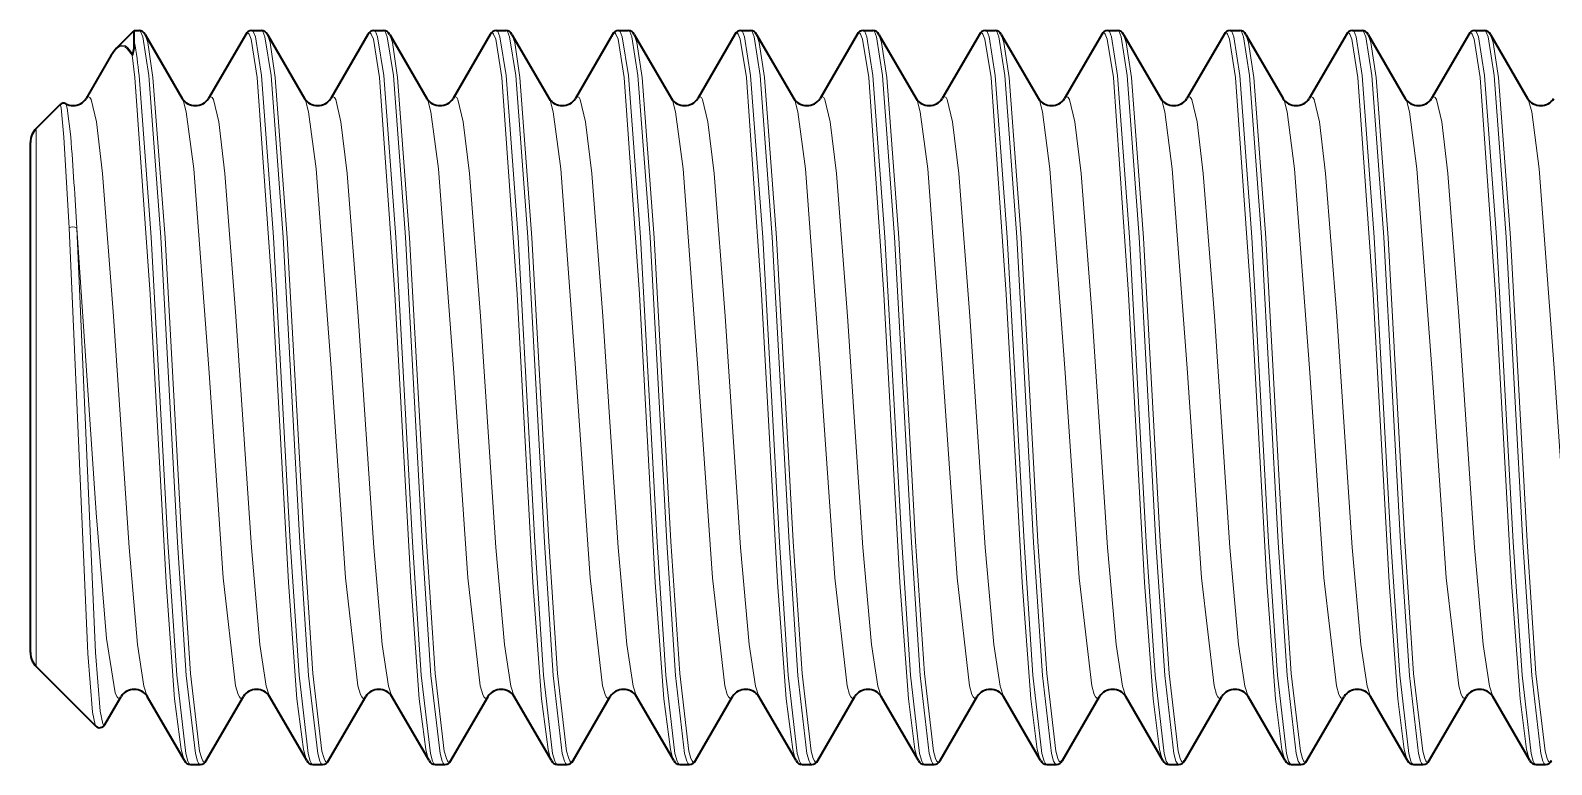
# Model space of a CAD drawing. Extents: x 155 to 1176, y 87 to 946.
# Drawn here: x 567.63 to 573.85, y 372.2 to 375.2 of the extents above; entities that cross this region are included whole.
import ezdxf

# ---------------------------------------------------------------- set-up
doc = ezdxf.new("R2010")
doc.units = 0

msp = doc.modelspace()

# ---------------------------------------------------------------- linework, layer by layer
at = {"color": 7, "lineweight": 35, "ltscale": 0.002551}
msp.add_line((567.9845, 375.1317), (568.0566, 375.2038), dxfattribs=at)
at = {"color": 7, "lineweight": 35, "ltscale": 0.001141}
msp.add_line((568.0566, 375.1582), (568.0566, 375.2038), dxfattribs=at)
at = {"color": 7, "lineweight": 35, "ltscale": 0.000491333}
msp.add_line((568.0566, 375.2038), (568.0763, 375.2038), dxfattribs=at)
at = {"color": 7, "lineweight": 35, "ltscale": 0.007571}
for p, q in [((568.101, 375.1874), (568.253, 374.9255)), ((568.601, 375.1874), (568.753, 374.9255)), ((569.101, 375.1874), (569.253, 374.9255)), ((569.601, 375.1874), (569.753, 374.9255)), ((570.101, 375.1874), (570.253, 374.9255)), ((570.601, 375.1874), (570.753, 374.9255)), ((571.101, 375.1874), (571.253, 374.9255)), ((571.601, 375.1874), (571.753, 374.9255)), ((572.101, 375.1874), (572.253, 374.9255)), ((572.601, 375.1874), (572.753, 374.9255)), ((573.101, 375.1874), (573.253, 374.9255)), ((573.601, 375.1874), (573.753, 374.9255))]:
    msp.add_line(p, q, dxfattribs=at)
at = {"color": 7, "lineweight": 35, "ltscale": 0.007572}
for p, q in [((568.5123, 375.1874), (568.3602, 374.9255)), ((569.0123, 375.1874), (568.8602, 374.9255)), ((569.5123, 375.1874), (569.3602, 374.9255)), ((570.0123, 375.1874), (569.8602, 374.9255)), ((570.5123, 375.1874), (570.3602, 374.9255)), ((571.0123, 375.1874), (570.8602, 374.9255)), ((571.5123, 375.1874), (571.3602, 374.9255)), ((572.0123, 375.1874), (571.8602, 374.9255)), ((572.5123, 375.1874), (572.3602, 374.9255)), ((573.0123, 375.1874), (572.8602, 374.9255)), ((573.5123, 375.1874), (573.3602, 374.9255)), ((568.2623, 372.2202), (568.1102, 372.4821)), ((568.7623, 372.2202), (568.6102, 372.4821)), ((569.2623, 372.2202), (569.1102, 372.4821)), ((569.7623, 372.2202), (569.6102, 372.4821)), ((570.2623, 372.2202), (570.1102, 372.4821)), ((570.7623, 372.2202), (570.6102, 372.4821)), ((571.2623, 372.2202), (571.1102, 372.4821)), ((571.7623, 372.2202), (571.6102, 372.4821)), ((572.2623, 372.2202), (572.1102, 372.4821)), ((572.7623, 372.2202), (572.6102, 372.4821)), ((573.2623, 372.2202), (573.1102, 372.4821)), ((573.7623, 372.2202), (573.6102, 372.4821))]:
    msp.add_line(p, q, dxfattribs=at)
at = {"color": 7, "lineweight": 35, "ltscale": 0.000987244}
for p, q in [((568.5369, 375.2038), (568.5764, 375.2038)), ((569.0369, 375.2038), (569.0764, 375.2038)), ((569.5369, 375.2038), (569.5764, 375.2038)), ((570.0369, 375.2038), (570.0764, 375.2038)), ((570.5369, 375.2038), (570.5764, 375.2038)), ((571.0369, 375.2038), (571.0764, 375.2038)), ((571.5369, 375.2038), (571.5764, 375.2038)), ((572.0369, 375.2038), (572.0764, 375.2038)), ((572.5369, 375.2038), (572.5764, 375.2038)), ((573.0369, 375.2038), (573.0764, 375.2038)), ((573.5369, 375.2038), (573.5764, 375.2038)), ((568.2869, 372.2038), (568.3264, 372.2038)), ((568.7869, 372.2038), (568.8264, 372.2038)), ((569.2869, 372.2038), (569.3264, 372.2038)), ((569.7869, 372.2038), (569.8264, 372.2038)), ((570.2869, 372.2038), (570.3264, 372.2038)), ((570.7869, 372.2038), (570.8264, 372.2038)), ((571.2869, 372.2038), (571.3264, 372.2038)), ((571.7869, 372.2038), (571.8264, 372.2038)), ((572.2869, 372.2038), (572.3264, 372.2038)), ((572.7869, 372.2038), (572.8264, 372.2038)), ((573.2869, 372.2038), (573.3264, 372.2038)), ((573.7869, 372.2038), (573.8264, 372.2038))]:
    msp.add_line(p, q, dxfattribs=at)
at = {"color": 7, "lineweight": 13, "ltscale": 0.000780081}
msp.add_line((567.9629, 375.1023), (567.9813, 375.1275), dxfattribs=at)
at = {"color": 7, "lineweight": 35, "ltscale": 0.005112}
msp.add_line((567.9629, 375.1023), (567.8602, 374.9255), dxfattribs=at)
at = {"color": 7, "lineweight": 35, "ltscale": 0.000130621}
msp.add_line((568.0476, 375.1024), (568.0508, 375.1066), dxfattribs=at)
at = {"color": 7, "lineweight": 13, "ltscale": 0.002306}
msp.add_line((568.0594, 375.011), (568.0476, 375.1024), dxfattribs=at)
at = {"color": 7, "lineweight": 35, "ltscale": 0.003435}
msp.add_line((567.6558, 374.803), (567.7529, 374.9001), dxfattribs=at)
at = {"color": 7, "lineweight": 13, "ltscale": 0.003365}
msp.add_line((567.6558, 374.6684), (567.6558, 374.803), dxfattribs=at)
at = {"color": 7, "lineweight": 35, "ltscale": 0.003191}
msp.add_line((567.6323, 374.6188), (567.6323, 374.7464), dxfattribs=at)
at = {"color": 7, "lineweight": 13, "ltscale": 0.009292}
msp.add_line((567.7902, 374.3968), (567.7691, 374.7678), dxfattribs=at)
at = {"color": 7, "lineweight": 35, "ltscale": 0.04894}
msp.add_line((567.6323, 372.6612), (567.6323, 374.6188), dxfattribs=at)
at = {"color": 7, "lineweight": 13, "ltscale": 0.051594}
msp.add_line((567.6558, 372.6046), (567.6558, 374.6684), dxfattribs=at)
at = {"color": 7, "lineweight": 35, "ltscale": 0.008617}
msp.add_line((567.6558, 372.6046), (567.8995, 372.3609), dxfattribs=at)
at = {"color": 7, "lineweight": 35, "ltscale": 0.003329}
msp.add_line((567.9362, 372.3669), (568.003, 372.4821), dxfattribs=at)
at = {"color": 7, "lineweight": 35, "ltscale": 0.00757}
for p, q in [((568.351, 372.2202), (568.503, 372.4821)), ((568.851, 372.2202), (569.003, 372.4821)), ((569.351, 372.2202), (569.503, 372.4821)), ((569.851, 372.2202), (570.003, 372.4821)), ((570.351, 372.2202), (570.503, 372.4821)), ((570.851, 372.2202), (571.003, 372.4821)), ((571.351, 372.2202), (571.503, 372.4821)), ((571.851, 372.2202), (572.003, 372.4821)), ((572.351, 372.2202), (572.503, 372.4821)), ((572.851, 372.2202), (573.003, 372.4821)), ((573.351, 372.2202), (573.503, 372.4821))]:
    msp.add_line(p, q, dxfattribs=at)
at = {"color": 7, "lineweight": 13}
for points in [[(568.1161, 375.0202), (568.0912, 375.1775), (568.0827, 375.1989), (568.0798, 375.2023), (568.0784, 375.2033), (568.0764, 375.2038)], [(568.1334, 375.0118), (568.112, 375.1544), (568.101, 375.1874)], [(568.5594, 375.011), (568.5345, 375.1677), (568.5259, 375.189), (568.5231, 375.1924), (568.5217, 375.1933), (568.5196, 375.1938)], [(568.5767, 375.0202), (568.5518, 375.1777), (568.5433, 375.1991), (568.5404, 375.2024), (568.5389, 375.2033), (568.5369, 375.2038)], [(568.6161, 375.0202), (568.5912, 375.1775), (568.5827, 375.1989), (568.5798, 375.2023), (568.5784, 375.2033), (568.5764, 375.2038)], [(568.6334, 375.0118), (568.612, 375.1544), (568.601, 375.1874)], [(569.0594, 375.011), (569.0345, 375.1677), (569.0259, 375.189), (569.0231, 375.1924), (569.0217, 375.1933), (569.0196, 375.1938)], [(569.0767, 375.0202), (569.0518, 375.1777), (569.0433, 375.1991), (569.0404, 375.2024), (569.0389, 375.2033), (569.0369, 375.2038)], [(569.1161, 375.0202), (569.0912, 375.1775), (569.0827, 375.1989), (569.0798, 375.2023), (569.0784, 375.2033), (569.0764, 375.2038)], [(569.1334, 375.0118), (569.112, 375.1544), (569.101, 375.1874)], [(569.5594, 375.011), (569.5345, 375.1677), (569.5259, 375.189), (569.5231, 375.1924), (569.5217, 375.1933), (569.5196, 375.1938)], [(569.5767, 375.0202), (569.5518, 375.1777), (569.5433, 375.1991), (569.5404, 375.2024), (569.5389, 375.2033), (569.5369, 375.2038)], [(569.6161, 375.0202), (569.5912, 375.1775), (569.5827, 375.1989), (569.5798, 375.2023), (569.5784, 375.2033), (569.5764, 375.2038)], [(569.6334, 375.0118), (569.612, 375.1544), (569.601, 375.1874)], [(570.0594, 375.011), (570.0345, 375.1677), (570.0259, 375.189), (570.0231, 375.1924), (570.0217, 375.1933), (570.0196, 375.1938)], [(570.0767, 375.0202), (570.0518, 375.1777), (570.0433, 375.1991), (570.0404, 375.2024), (570.0389, 375.2033), (570.0369, 375.2038)], [(570.1161, 375.0202), (570.0912, 375.1775), (570.0827, 375.1989), (570.0798, 375.2023), (570.0784, 375.2033), (570.0764, 375.2038)], [(570.1334, 375.0118), (570.112, 375.1544), (570.101, 375.1874)], [(570.5594, 375.011), (570.5345, 375.1677), (570.5259, 375.189), (570.5231, 375.1924), (570.5217, 375.1933), (570.5196, 375.1938)], [(570.5767, 375.0202), (570.5518, 375.1777), (570.5433, 375.1991), (570.5404, 375.2024), (570.5389, 375.2033), (570.5369, 375.2038)], [(570.6161, 375.0202), (570.5912, 375.1775), (570.5827, 375.1989), (570.5798, 375.2023), (570.5784, 375.2033), (570.5764, 375.2038)], [(570.6334, 375.0118), (570.612, 375.1544), (570.601, 375.1874)], [(571.0594, 375.011), (571.0345, 375.1677), (571.0259, 375.189), (571.0231, 375.1924), (571.0217, 375.1933), (571.0196, 375.1938)], [(571.0767, 375.0202), (571.0518, 375.1777), (571.0433, 375.1991), (571.0404, 375.2024), (571.0389, 375.2033), (571.0369, 375.2038)], [(571.1161, 375.0202), (571.0912, 375.1775), (571.0827, 375.1989), (571.0798, 375.2023), (571.0784, 375.2033), (571.0764, 375.2038)], [(571.1334, 375.0118), (571.112, 375.1544), (571.101, 375.1874)], [(571.5594, 375.011), (571.5345, 375.1677), (571.5259, 375.189), (571.5231, 375.1924), (571.5217, 375.1933), (571.5196, 375.1938)], [(571.5767, 375.0202), (571.5518, 375.1777), (571.5433, 375.1991), (571.5404, 375.2024), (571.5389, 375.2033), (571.5369, 375.2038)], [(571.6161, 375.0202), (571.5912, 375.1775), (571.5827, 375.1989), (571.5798, 375.2023), (571.5784, 375.2033), (571.5764, 375.2038)], [(571.6334, 375.0118), (571.612, 375.1544), (571.601, 375.1874)], [(572.0594, 375.011), (572.0345, 375.1677), (572.0259, 375.189), (572.0231, 375.1924), (572.0217, 375.1933), (572.0196, 375.1938)], [(572.0767, 375.0202), (572.0518, 375.1777), (572.0433, 375.1991), (572.0404, 375.2024), (572.0389, 375.2033), (572.0369, 375.2038)], [(572.1161, 375.0202), (572.0912, 375.1775), (572.0827, 375.1989), (572.0798, 375.2023), (572.0784, 375.2033), (572.0764, 375.2038)], [(572.1334, 375.0118), (572.112, 375.1544), (572.101, 375.1874)], [(572.5594, 375.011), (572.5345, 375.1677), (572.5259, 375.189), (572.5231, 375.1924), (572.5217, 375.1933), (572.5196, 375.1938)], [(572.5767, 375.0202), (572.5518, 375.1777), (572.5433, 375.1991), (572.5404, 375.2024), (572.5389, 375.2033), (572.5369, 375.2038)], [(572.6161, 375.0202), (572.5912, 375.1775), (572.5827, 375.1989), (572.5798, 375.2023), (572.5784, 375.2033), (572.5764, 375.2038)], [(572.6334, 375.0118), (572.612, 375.1544), (572.601, 375.1874)], [(573.0594, 375.011), (573.0345, 375.1677), (573.0259, 375.189), (573.0231, 375.1924), (573.0217, 375.1933), (573.0196, 375.1938)], [(573.0767, 375.0202), (573.0518, 375.1777), (573.0433, 375.1991), (573.0404, 375.2024), (573.0389, 375.2033), (573.0369, 375.2038)], [(573.1161, 375.0202), (573.0912, 375.1775), (573.0827, 375.1989), (573.0798, 375.2023), (573.0784, 375.2033), (573.0764, 375.2038)], [(573.1334, 375.0118), (573.112, 375.1544), (573.101, 375.1874)], [(573.5594, 375.011), (573.5345, 375.1677), (573.5259, 375.189), (573.5231, 375.1924), (573.5217, 375.1933), (573.5196, 375.1938)], [(573.5767, 375.0202), (573.5518, 375.1777), (573.5433, 375.1991), (573.5404, 375.2024), (573.5389, 375.2033), (573.5369, 375.2038)], [(573.6161, 375.0202), (573.5912, 375.1775), (573.5827, 375.1989), (573.5798, 375.2023), (573.5784, 375.2033), (573.5764, 375.2038)], [(573.6334, 375.0118), (573.612, 375.1544), (573.601, 375.1874)], [(567.9813, 375.1275), (567.9961, 375.1378), (568.0035, 375.1397), (568.0182, 375.1364), (568.0281, 375.1292), (568.0476, 375.1024)], [(567.9845, 375.1317), (567.9993, 375.1421), (568.0067, 375.1439), (568.0214, 375.1407), (568.0312, 375.1334), (568.0508, 375.1066)], [(568.2623, 372.2202), (568.2576, 372.2306), (568.2485, 372.2658), (568.222, 372.4719), (568.1869, 372.9481), (568.1217, 374.1261), (568.0594, 375.011)], [(568.2869, 372.2038), (568.2847, 372.2044), (568.2833, 372.2054), (568.2803, 372.209), (568.276, 372.218), (568.2673, 372.249), (568.2303, 372.5684), (568.1942, 373.1119), (568.1259, 374.3596), (568.0767, 375.0202)], [(568.3264, 372.2038), (568.3242, 372.2043), (568.3227, 372.2053), (568.3198, 372.2088), (568.3154, 372.2177), (568.3068, 372.2486), (568.2697, 372.5675), (568.2336, 373.111), (568.1653, 374.3592), (568.1161, 375.0202)], [(568.3436, 372.2138), (568.3414, 372.2144), (568.34, 372.2154), (568.3371, 372.2188), (568.3328, 372.2278), (568.3241, 372.2585), (568.287, 372.5758), (568.251, 373.1157), (568.1826, 374.3559), (568.1334, 375.0118)], [(568.7623, 372.2202), (568.7576, 372.2306), (568.7485, 372.2658), (568.722, 372.4719), (568.6869, 372.9481), (568.6217, 374.1261), (568.5594, 375.011)], [(568.7869, 372.2038), (568.7847, 372.2044), (568.7833, 372.2054), (568.7803, 372.209), (568.776, 372.218), (568.7673, 372.249), (568.7303, 372.5684), (568.6942, 373.1119), (568.6259, 374.3596), (568.5767, 375.0202)], [(568.8264, 372.2038), (568.8242, 372.2043), (568.8227, 372.2053), (568.8198, 372.2088), (568.8154, 372.2177), (568.8068, 372.2486), (568.7697, 372.5675), (568.7336, 373.111), (568.6653, 374.3592), (568.6161, 375.0202)], [(568.8436, 372.2138), (568.8414, 372.2144), (568.84, 372.2154), (568.8371, 372.2188), (568.8328, 372.2278), (568.8241, 372.2585), (568.787, 372.5758), (568.751, 373.1157), (568.6826, 374.3559), (568.6334, 375.0118)], [(569.2623, 372.2202), (569.2576, 372.2306), (569.2485, 372.2658), (569.222, 372.4719), (569.1869, 372.9481), (569.1217, 374.1261), (569.0594, 375.011)], [(569.2869, 372.2038), (569.2847, 372.2044), (569.2833, 372.2054), (569.2803, 372.209), (569.276, 372.218), (569.2673, 372.249), (569.2303, 372.5684), (569.1942, 373.1119), (569.1259, 374.3596), (569.0767, 375.0202)], [(569.3264, 372.2038), (569.3242, 372.2043), (569.3227, 372.2053), (569.3198, 372.2088), (569.3154, 372.2177), (569.3068, 372.2486), (569.2697, 372.5675), (569.2336, 373.111), (569.1653, 374.3592), (569.1161, 375.0202)], [(569.3436, 372.2138), (569.3414, 372.2144), (569.34, 372.2154), (569.3371, 372.2188), (569.3328, 372.2278), (569.3241, 372.2585), (569.287, 372.5758), (569.251, 373.1157), (569.1826, 374.3559), (569.1334, 375.0118)], [(569.7623, 372.2202), (569.7576, 372.2306), (569.7485, 372.2658), (569.722, 372.4719), (569.6869, 372.9481), (569.6217, 374.1261), (569.5594, 375.011)], [(569.7869, 372.2038), (569.7847, 372.2044), (569.7833, 372.2054), (569.7803, 372.209), (569.776, 372.218), (569.7673, 372.249), (569.7303, 372.5684), (569.6942, 373.1119), (569.6259, 374.3596), (569.5767, 375.0202)], [(569.8264, 372.2038), (569.8242, 372.2043), (569.8227, 372.2053), (569.8198, 372.2088), (569.8154, 372.2177), (569.8068, 372.2486), (569.7697, 372.5675), (569.7336, 373.111), (569.6653, 374.3592), (569.6161, 375.0202)], [(569.8436, 372.2138), (569.8414, 372.2144), (569.84, 372.2154), (569.8371, 372.2188), (569.8328, 372.2278), (569.8241, 372.2585), (569.787, 372.5758), (569.751, 373.1157), (569.6826, 374.3559), (569.6334, 375.0118)], [(570.2623, 372.2202), (570.2576, 372.2306), (570.2485, 372.2658), (570.222, 372.4719), (570.1869, 372.9481), (570.1217, 374.1261), (570.0594, 375.011)], [(570.2869, 372.2038), (570.2847, 372.2044), (570.2833, 372.2054), (570.2803, 372.209), (570.276, 372.218), (570.2673, 372.249), (570.2303, 372.5684), (570.1942, 373.1119), (570.1259, 374.3596), (570.0767, 375.0202)], [(570.3264, 372.2038), (570.3242, 372.2043), (570.3227, 372.2053), (570.3198, 372.2088), (570.3154, 372.2177), (570.3068, 372.2486), (570.2697, 372.5675), (570.2336, 373.111), (570.1653, 374.3592), (570.1161, 375.0202)], [(570.3436, 372.2138), (570.3414, 372.2144), (570.34, 372.2154), (570.3371, 372.2188), (570.3328, 372.2278), (570.3241, 372.2585), (570.287, 372.5758), (570.251, 373.1157), (570.1826, 374.3559), (570.1334, 375.0118)], [(570.7623, 372.2202), (570.7576, 372.2306), (570.7485, 372.2658), (570.722, 372.4719), (570.6869, 372.9481), (570.6217, 374.1261), (570.5594, 375.011)], [(570.7869, 372.2038), (570.7847, 372.2044), (570.7833, 372.2054), (570.7803, 372.209), (570.776, 372.218), (570.7673, 372.249), (570.7303, 372.5684), (570.6942, 373.1119), (570.6259, 374.3596), (570.5767, 375.0202)], [(570.8264, 372.2038), (570.8242, 372.2043), (570.8227, 372.2053), (570.8198, 372.2088), (570.8154, 372.2177), (570.8068, 372.2486), (570.7697, 372.5675), (570.7336, 373.111), (570.6653, 374.3592), (570.6161, 375.0202)], [(570.8436, 372.2138), (570.8414, 372.2144), (570.84, 372.2154), (570.8371, 372.2188), (570.8328, 372.2278), (570.8241, 372.2585), (570.787, 372.5758), (570.751, 373.1157), (570.6826, 374.3559), (570.6334, 375.0118)], [(571.2623, 372.2202), (571.2576, 372.2306), (571.2485, 372.2658), (571.222, 372.4719), (571.1869, 372.9481), (571.1217, 374.1261), (571.0594, 375.011)], [(571.2869, 372.2038), (571.2847, 372.2044), (571.2833, 372.2054), (571.2803, 372.209), (571.276, 372.218), (571.2673, 372.249), (571.2303, 372.5684), (571.1942, 373.1119), (571.1259, 374.3596), (571.0767, 375.0202)], [(571.3264, 372.2038), (571.3242, 372.2043), (571.3227, 372.2053), (571.3198, 372.2088), (571.3154, 372.2177), (571.3068, 372.2486), (571.2697, 372.5675), (571.2336, 373.111), (571.1653, 374.3592), (571.1161, 375.0202)], [(571.3436, 372.2138), (571.3414, 372.2144), (571.34, 372.2154), (571.3371, 372.2188), (571.3328, 372.2278), (571.3241, 372.2585), (571.287, 372.5758), (571.251, 373.1157), (571.1826, 374.3559), (571.1334, 375.0118)], [(571.7623, 372.2202), (571.7576, 372.2306), (571.7485, 372.2658), (571.722, 372.4719), (571.6869, 372.9481), (571.6217, 374.1261), (571.5594, 375.011)], [(571.7869, 372.2038), (571.7847, 372.2044), (571.7833, 372.2054), (571.7803, 372.209), (571.776, 372.218), (571.7673, 372.249), (571.7303, 372.5684), (571.6942, 373.1119), (571.6259, 374.3596), (571.5767, 375.0202)], [(571.8264, 372.2038), (571.8242, 372.2043), (571.8227, 372.2053), (571.8198, 372.2088), (571.8154, 372.2177), (571.8068, 372.2486), (571.7697, 372.5675), (571.7336, 373.111), (571.6653, 374.3592), (571.6161, 375.0202)], [(571.8436, 372.2138), (571.8414, 372.2144), (571.84, 372.2154), (571.8371, 372.2188), (571.8328, 372.2278), (571.8241, 372.2585), (571.787, 372.5758), (571.751, 373.1157), (571.6826, 374.3559), (571.6334, 375.0118)], [(572.2623, 372.2202), (572.2576, 372.2306), (572.2485, 372.2658), (572.222, 372.4719), (572.1869, 372.9481), (572.1217, 374.1261), (572.0594, 375.011)], [(572.2869, 372.2038), (572.2847, 372.2044), (572.2833, 372.2054), (572.2803, 372.209), (572.276, 372.218), (572.2673, 372.249), (572.2303, 372.5684), (572.1942, 373.1119), (572.1259, 374.3596), (572.0767, 375.0202)], [(572.3264, 372.2038), (572.3242, 372.2043), (572.3227, 372.2053), (572.3198, 372.2088), (572.3154, 372.2177), (572.3068, 372.2486), (572.2697, 372.5675), (572.2336, 373.111), (572.1653, 374.3592), (572.1161, 375.0202)], [(572.3436, 372.2138), (572.3414, 372.2144), (572.34, 372.2154), (572.3371, 372.2188), (572.3328, 372.2278), (572.3241, 372.2585), (572.287, 372.5758), (572.251, 373.1157), (572.1826, 374.3559), (572.1334, 375.0118)], [(572.7623, 372.2202), (572.7576, 372.2306), (572.7485, 372.2658), (572.722, 372.4719), (572.6869, 372.9481), (572.6217, 374.1261), (572.5594, 375.011)], [(572.7869, 372.2038), (572.7847, 372.2044), (572.7833, 372.2054), (572.7803, 372.209), (572.776, 372.218), (572.7673, 372.249), (572.7303, 372.5684), (572.6942, 373.1119), (572.6259, 374.3596), (572.5767, 375.0202)], [(572.8264, 372.2038), (572.8242, 372.2043), (572.8227, 372.2053), (572.8198, 372.2088), (572.8154, 372.2177), (572.8068, 372.2486), (572.7697, 372.5675), (572.7336, 373.111), (572.6653, 374.3592), (572.6161, 375.0202)], [(572.8436, 372.2138), (572.8414, 372.2144), (572.84, 372.2154), (572.8371, 372.2188), (572.8328, 372.2278), (572.8241, 372.2585), (572.787, 372.5758), (572.751, 373.1157), (572.6826, 374.3559), (572.6334, 375.0118)], [(573.2623, 372.2202), (573.2576, 372.2306), (573.2485, 372.2658), (573.222, 372.4719), (573.1869, 372.9481), (573.1217, 374.1261), (573.0594, 375.011)], [(573.2869, 372.2038), (573.2847, 372.2044), (573.2833, 372.2054), (573.2803, 372.209), (573.276, 372.218), (573.2673, 372.249), (573.2303, 372.5684), (573.1942, 373.1119), (573.1259, 374.3596), (573.0767, 375.0202)], [(573.3264, 372.2038), (573.3242, 372.2043), (573.3227, 372.2053), (573.3198, 372.2088), (573.3154, 372.2177), (573.3068, 372.2486), (573.2697, 372.5675), (573.2336, 373.111), (573.1653, 374.3592), (573.1161, 375.0202)], [(573.3436, 372.2138), (573.3414, 372.2144), (573.34, 372.2154), (573.3371, 372.2188), (573.3328, 372.2278), (573.3241, 372.2585), (573.287, 372.5758), (573.251, 373.1157), (573.1826, 374.3559), (573.1334, 375.0118)], [(573.7623, 372.2202), (573.7576, 372.2306), (573.7485, 372.2658), (573.722, 372.4719), (573.6869, 372.9481), (573.6217, 374.1261), (573.5594, 375.011)], [(573.7869, 372.2038), (573.7847, 372.2044), (573.7833, 372.2054), (573.7803, 372.209), (573.776, 372.218), (573.7673, 372.249), (573.7303, 372.5684), (573.6942, 373.1119), (573.6259, 374.3596), (573.5767, 375.0202)], [(573.8264, 372.2038), (573.8242, 372.2043), (573.8227, 372.2053), (573.8198, 372.2088), (573.8154, 372.2177), (573.8068, 372.2486), (573.7697, 372.5675), (573.7336, 373.111), (573.6653, 374.3592), (573.6161, 375.0202)], [(573.8436, 372.2138), (573.8414, 372.2144), (573.84, 372.2154), (573.8371, 372.2188), (573.8328, 372.2278), (573.8241, 372.2585), (573.787, 372.5758), (573.751, 373.1157), (573.6826, 374.3559), (573.6334, 375.0118)], [(567.8691, 374.9332), (567.8729, 374.9318), (567.8754, 374.9294), (567.8802, 374.9211), (567.9019, 374.8301), (567.9273, 374.6189), (567.9724, 374.036), (568.0356, 373.0907), (568.0707, 372.6945), (568.0966, 372.5235), (568.1102, 372.4821)], [(568.253, 374.9255), (568.2586, 374.9129), (568.2696, 374.8708), (568.3004, 374.6385), (568.3613, 373.8237), (568.4203, 372.9666), (568.4712, 372.525), (568.4813, 372.4904), (568.4865, 372.4802), (568.4899, 372.4762), (568.4916, 372.4751), (568.4941, 372.4744)], [(568.3691, 374.9332), (568.3729, 374.9318), (568.3754, 374.9294), (568.3802, 374.9211), (568.4019, 374.8301), (568.4273, 374.6189), (568.4724, 374.036), (568.5356, 373.0907), (568.5707, 372.6945), (568.5966, 372.5235), (568.6102, 372.4821)], [(568.753, 374.9255), (568.7586, 374.9129), (568.7696, 374.8708), (568.8004, 374.6385), (568.8613, 373.8237), (568.9203, 372.9666), (568.9712, 372.525), (568.9813, 372.4904), (568.9865, 372.4802), (568.9899, 372.4762), (568.9916, 372.4751), (568.9941, 372.4744)], [(568.8691, 374.9332), (568.8729, 374.9318), (568.8754, 374.9294), (568.8802, 374.9211), (568.9019, 374.8301), (568.9273, 374.6189), (568.9724, 374.036), (569.0356, 373.0907), (569.0707, 372.6945), (569.0966, 372.5235), (569.1102, 372.4821)], [(569.253, 374.9255), (569.2586, 374.9129), (569.2696, 374.8708), (569.3004, 374.6385), (569.3613, 373.8237), (569.4203, 372.9666), (569.4712, 372.525), (569.4813, 372.4904), (569.4865, 372.4802), (569.4899, 372.4762), (569.4916, 372.4751), (569.4941, 372.4744)], [(569.3691, 374.9332), (569.3729, 374.9318), (569.3754, 374.9294), (569.3802, 374.9211), (569.4019, 374.8301), (569.4273, 374.6189), (569.4724, 374.036), (569.5356, 373.0907), (569.5707, 372.6945), (569.5966, 372.5235), (569.6102, 372.4821)], [(569.753, 374.9255), (569.7586, 374.9129), (569.7696, 374.8708), (569.8004, 374.6385), (569.8613, 373.8237), (569.9203, 372.9666), (569.9712, 372.525), (569.9813, 372.4904), (569.9865, 372.4802), (569.9899, 372.4762), (569.9916, 372.4751), (569.9941, 372.4744)], [(569.8691, 374.9332), (569.8729, 374.9318), (569.8754, 374.9294), (569.8802, 374.9211), (569.9019, 374.8301), (569.9273, 374.6189), (569.9724, 374.036), (570.0356, 373.0907), (570.0707, 372.6945), (570.0966, 372.5235), (570.1102, 372.4821)], [(570.253, 374.9255), (570.2586, 374.9129), (570.2696, 374.8708), (570.3004, 374.6385), (570.3613, 373.8237), (570.4203, 372.9666), (570.4712, 372.525), (570.4813, 372.4904), (570.4865, 372.4802), (570.4899, 372.4762), (570.4916, 372.4751), (570.4941, 372.4744)], [(570.3691, 374.9332), (570.3729, 374.9318), (570.3754, 374.9294), (570.3802, 374.9211), (570.4019, 374.8301), (570.4273, 374.6189), (570.4724, 374.036), (570.5356, 373.0907), (570.5707, 372.6945), (570.5966, 372.5235), (570.6102, 372.4821)], [(570.753, 374.9255), (570.7586, 374.9129), (570.7696, 374.8708), (570.8004, 374.6385), (570.8613, 373.8237), (570.9203, 372.9666), (570.9712, 372.525), (570.9813, 372.4904), (570.9865, 372.4802), (570.9899, 372.4762), (570.9916, 372.4751), (570.9941, 372.4744)], [(570.8691, 374.9332), (570.8729, 374.9318), (570.8754, 374.9294), (570.8802, 374.9211), (570.9019, 374.8301), (570.9273, 374.6189), (570.9724, 374.036), (571.0356, 373.0907), (571.0707, 372.6945), (571.0966, 372.5235), (571.1102, 372.4821)], [(571.253, 374.9255), (571.2586, 374.9129), (571.2696, 374.8708), (571.3004, 374.6385), (571.3613, 373.8237), (571.4203, 372.9666), (571.4712, 372.525), (571.4813, 372.4904), (571.4865, 372.4802), (571.4899, 372.4762), (571.4916, 372.4751), (571.4941, 372.4744)], [(571.3691, 374.9332), (571.3729, 374.9318), (571.3754, 374.9294), (571.3802, 374.9211), (571.4019, 374.8301), (571.4273, 374.6189), (571.4724, 374.036), (571.5356, 373.0907), (571.5707, 372.6945), (571.5966, 372.5235), (571.6102, 372.4821)], [(571.753, 374.9255), (571.7586, 374.9129), (571.7696, 374.8708), (571.8004, 374.6385), (571.8613, 373.8237), (571.9203, 372.9666), (571.9712, 372.525), (571.9813, 372.4904), (571.9865, 372.4802), (571.9899, 372.4762), (571.9916, 372.4751), (571.9941, 372.4744)], [(571.8691, 374.9332), (571.8729, 374.9318), (571.8754, 374.9294), (571.8802, 374.9211), (571.9019, 374.8301), (571.9273, 374.6189), (571.9724, 374.036), (572.0356, 373.0907), (572.0707, 372.6945), (572.0966, 372.5235), (572.1102, 372.4821)], [(572.253, 374.9255), (572.2586, 374.9129), (572.2696, 374.8708), (572.3004, 374.6385), (572.3613, 373.8237), (572.4203, 372.9666), (572.4712, 372.525), (572.4813, 372.4904), (572.4865, 372.4802), (572.4899, 372.4762), (572.4916, 372.4751), (572.4941, 372.4744)], [(572.3691, 374.9332), (572.3729, 374.9318), (572.3754, 374.9294), (572.3802, 374.9211), (572.4019, 374.8301), (572.4273, 374.6189), (572.4724, 374.036), (572.5356, 373.0907), (572.5707, 372.6945), (572.5966, 372.5235), (572.6102, 372.4821)], [(572.753, 374.9255), (572.7586, 374.9129), (572.7696, 374.8708), (572.8004, 374.6385), (572.8613, 373.8237), (572.9203, 372.9666), (572.9712, 372.525), (572.9813, 372.4904), (572.9865, 372.4802), (572.9899, 372.4762), (572.9916, 372.4751), (572.9941, 372.4744)], [(572.8691, 374.9332), (572.8729, 374.9318), (572.8754, 374.9294), (572.8802, 374.9211), (572.9019, 374.8301), (572.9273, 374.6189), (572.9724, 374.036), (573.0356, 373.0907), (573.0707, 372.6945), (573.0966, 372.5235), (573.1102, 372.4821)], [(573.253, 374.9255), (573.2586, 374.9129), (573.2696, 374.8708), (573.3004, 374.6385), (573.3613, 373.8237), (573.4203, 372.9666), (573.4712, 372.525), (573.4813, 372.4904), (573.4865, 372.4802), (573.4899, 372.4762), (573.4916, 372.4751), (573.4941, 372.4744)], [(573.3691, 374.9332), (573.3729, 374.9318), (573.3754, 374.9294), (573.3802, 374.9211), (573.4019, 374.8301), (573.4273, 374.6189), (573.4724, 374.036), (573.5356, 373.0907), (573.5707, 372.6945), (573.5966, 372.5235), (573.6102, 372.4821)], [(573.753, 374.9255), (573.7586, 374.9129), (573.7696, 374.8708), (573.8004, 374.6385), (573.8613, 373.8237), (573.9203, 372.9666), (573.9712, 372.525), (573.9813, 372.4904), (573.9865, 372.4802), (573.9899, 372.4762), (573.9916, 372.4751), (573.9941, 372.4744)], [(567.7691, 374.7678), (567.7577, 374.8877), (567.7555, 374.8973), (567.7545, 374.8997), (567.7529, 374.9001)], [(567.7969, 374.7686), (567.7832, 374.8864), (567.7789, 374.9014), (567.7769, 374.9041)], [(567.7902, 374.3968), (567.8669, 372.6578), (567.8865, 372.4181), (567.8967, 372.3658), (567.8986, 372.3621), (567.8995, 372.3609)], [(567.8216, 374.3954), (567.8983, 372.6618), (567.9179, 372.4224), (567.9281, 372.37), (567.931, 372.3651)], [(567.8216, 374.3954), (567.9005, 373.2322), (567.9431, 372.7183), (567.979, 372.4966), (567.9857, 372.4814), (567.9891, 372.4769), (567.9924, 372.4747), (567.9941, 372.4744)]]:
    msp.add_lwpolyline(points, dxfattribs=at)
at = {"color": 7, "lineweight": 35}
for centre, radius, start, end in [((568.0746, 375.1749), 0.0291, 25.43422, 86.58162), ((568.5386, 375.1749), 0.0291, 93.40937, 154.52716), ((568.5746, 375.1749), 0.0291, 25.43423, 86.58162), ((569.0386, 375.1749), 0.0291, 93.40937, 154.52716), ((569.0746, 375.1749), 0.0291, 25.43423, 86.58162), ((569.5386, 375.1749), 0.0291, 93.40937, 154.52716), ((569.5746, 375.1749), 0.0291, 25.43423, 86.58162), ((570.0386, 375.1749), 0.0291, 93.40937, 154.52716), ((570.0746, 375.1749), 0.0291, 25.43423, 86.58162), ((570.5386, 375.1749), 0.0291, 93.40937, 154.52716), ((570.5746, 375.1749), 0.0291, 25.43423, 86.58162), ((571.0386, 375.1749), 0.0291, 93.40937, 154.52716), ((571.0746, 375.1749), 0.0291, 25.43422, 86.58162), ((571.5386, 375.1749), 0.0291, 93.40937, 154.52716), ((571.5746, 375.1749), 0.0291, 25.43423, 86.58162), ((572.0386, 375.1749), 0.0291, 93.40937, 154.52716), ((572.0746, 375.1749), 0.0291, 25.43422, 86.58162), ((572.5386, 375.1749), 0.0291, 93.40937, 154.52716), ((572.5746, 375.1749), 0.0291, 25.43422, 86.58162), ((573.0386, 375.1749), 0.0291, 93.40937, 154.52716), ((573.0746, 375.1749), 0.0291, 25.43423, 86.58162), ((573.5386, 375.1749), 0.0291, 93.40937, 154.52716), ((573.5746, 375.1749), 0.0291, 25.43423, 86.58162), ((568.0891, 375.0324), 0.1442, 136.50763, 151.0188), ((567.9143, 375.1467), 0.1424, 343.61492, 4.61705), ((567.8076, 374.9604), 0.0632, 269.08437, 326.44977), ((568.3056, 374.9604), 0.0632, 213.52556, 270.91799), ((568.3076, 374.9604), 0.0632, 269.08201, 326.47445), ((568.8056, 374.9604), 0.0632, 213.52556, 270.91799), ((568.8076, 374.9604), 0.0632, 269.08201, 326.47445), ((569.3056, 374.9604), 0.0632, 213.52556, 270.91799), ((569.3076, 374.9604), 0.0632, 269.08201, 326.47445), ((569.8056, 374.9604), 0.0632, 213.52554, 270.91799), ((569.8076, 374.9604), 0.0632, 269.08201, 326.47445), ((570.3056, 374.9604), 0.0632, 213.52556, 270.91799), ((570.3076, 374.9604), 0.0632, 269.08201, 326.47445), ((570.8056, 374.9604), 0.0632, 213.52556, 270.91799), ((570.8076, 374.9604), 0.0632, 269.08201, 326.47445), ((571.3056, 374.9604), 0.0632, 213.52554, 270.91799), ((571.3076, 374.9604), 0.0632, 269.08201, 326.47445), ((571.8056, 374.9604), 0.0632, 213.52554, 270.91799), ((571.8076, 374.9604), 0.0632, 269.08201, 326.47445), ((572.3056, 374.9604), 0.0632, 213.52556, 270.91799), ((572.3076, 374.9604), 0.0632, 269.08201, 326.47445), ((572.8056, 374.9604), 0.0632, 213.52556, 270.91799), ((572.8076, 374.9604), 0.0632, 269.08201, 326.47445), ((573.3056, 374.9604), 0.0632, 213.52554, 270.91799), ((573.3076, 374.9604), 0.0632, 269.08201, 326.47445), ((573.8056, 374.9604), 0.0632, 213.52554, 270.91799), ((573.8076, 374.9604), 0.0632, 269.08201, 326.47445), ((567.7677, 374.8855), 0.0208, 63.60522, 135.10435), ((567.8066, 374.9636), 0.0665, 243.48921, 270.00673), ((567.7124, 374.7464), 0.08, 135.00449, 179.99551), ((567.7124, 372.6612), 0.08, 180.00449, 224.99551), ((568.0556, 372.4472), 0.0632, 89.08201, 146.47444), ((568.0576, 372.4472), 0.0632, 33.52555, 90.91799), ((568.5556, 372.4472), 0.0632, 89.08201, 146.47446), ((568.5576, 372.4472), 0.0632, 33.52555, 90.91799), ((569.0556, 372.4472), 0.0632, 89.08201, 146.47446), ((569.0576, 372.4472), 0.0632, 33.52555, 90.91799), ((569.5556, 372.4472), 0.0632, 89.08201, 146.47444), ((569.5576, 372.4472), 0.0632, 33.52555, 90.91799), ((570.0556, 372.4472), 0.0632, 89.08201, 146.47444), ((570.0576, 372.4472), 0.0632, 33.52555, 90.91799), ((570.5556, 372.4472), 0.0632, 89.08201, 146.47444), ((570.5576, 372.4472), 0.0632, 33.52555, 90.91799), ((571.0556, 372.4472), 0.0632, 89.08201, 146.47444), ((571.0576, 372.4472), 0.0632, 33.52555, 90.91799), ((571.5556, 372.4472), 0.0632, 89.08201, 146.47446), ((571.5576, 372.4472), 0.0632, 33.52555, 90.91799), ((572.0556, 372.4472), 0.0632, 89.08201, 146.47444), ((572.0576, 372.4472), 0.0632, 33.52555, 90.91799), ((572.5556, 372.4472), 0.0632, 89.08201, 146.47444), ((572.5576, 372.4472), 0.0632, 33.52555, 90.91799), ((573.0556, 372.4472), 0.0632, 89.08201, 146.47444), ((573.0576, 372.4472), 0.0632, 33.52555, 90.91799), ((573.5556, 372.4472), 0.0632, 89.08201, 146.47444), ((573.5576, 372.4472), 0.0632, 33.52555, 90.91799), ((567.9155, 372.3771), 0.0228, 225.32473, 333.66139), ((568.2886, 372.2327), 0.0291, 205.47331, 266.58999), ((568.3246, 372.2327), 0.0291, 273.41838, 334.56578), ((568.7886, 372.2327), 0.0291, 205.47284, 266.59063), ((568.8246, 372.2327), 0.0291, 273.41838, 334.56578), ((569.2886, 372.2327), 0.0291, 205.47284, 266.59063), ((569.3246, 372.2327), 0.0291, 273.41838, 334.56578), ((569.7886, 372.2327), 0.0291, 205.47284, 266.59063), ((569.8246, 372.2327), 0.0291, 273.41838, 334.56578), ((570.2886, 372.2327), 0.0291, 205.47284, 266.59063), ((570.3246, 372.2327), 0.0291, 273.41838, 334.56578), ((570.7886, 372.2327), 0.0291, 205.47284, 266.59063), ((570.8246, 372.2327), 0.0291, 273.41838, 334.56578), ((571.2886, 372.2327), 0.0291, 205.47284, 266.59063), ((571.3246, 372.2327), 0.0291, 273.41838, 334.56578), ((571.7886, 372.2327), 0.0291, 205.47284, 266.59063), ((571.8246, 372.2327), 0.0291, 273.41838, 334.56578), ((572.2886, 372.2327), 0.0291, 205.47284, 266.59063), ((572.3246, 372.2327), 0.0291, 273.41838, 334.56578), ((572.7886, 372.2327), 0.0291, 205.47284, 266.59063), ((572.8246, 372.2327), 0.0291, 273.41838, 334.56578), ((573.2886, 372.2327), 0.0291, 205.47284, 266.59063), ((573.3246, 372.2327), 0.0291, 273.41838, 334.56578), ((573.7886, 372.2327), 0.0291, 205.47284, 266.59063), ((573.8246, 372.2327), 0.0291, 273.41838, 334.56578)]:
    msp.add_arc(centre, radius, start, end, dxfattribs=at)
at = {"color": 7, "lineweight": 13}
for centre, radius, start, end in [((568.522, 375.1839), 0.0102, 103.6994, 160.15758), ((569.022, 375.1839), 0.0102, 103.6994, 160.15758), ((569.522, 375.1839), 0.0102, 103.6994, 160.15758), ((570.022, 375.1839), 0.0102, 103.6994, 160.15758), ((570.522, 375.1839), 0.0102, 103.6994, 160.15758), ((571.022, 375.1839), 0.0102, 103.6994, 160.15758), ((571.522, 375.1839), 0.0102, 103.6994, 160.15758), ((572.022, 375.1839), 0.0102, 103.69941, 160.15758), ((572.522, 375.1839), 0.0102, 103.69939, 160.15758), ((573.022, 375.1839), 0.0102, 103.6994, 160.15758), ((573.522, 375.1839), 0.0102, 103.69941, 160.15758), ((566.5884, 374.8763), 1.4951, 5.52013, 10.86617), ((567.872, 374.9212), 0.0124, 103.69034, 160.13023), ((568.372, 374.9212), 0.0124, 103.65804, 160.08421), ((568.872, 374.9212), 0.0124, 103.65804, 160.08421), ((569.372, 374.9212), 0.0124, 103.65804, 160.08421), ((569.872, 374.9212), 0.0124, 103.65804, 160.08421), ((570.372, 374.9212), 0.0124, 103.65804, 160.08421), ((570.872, 374.9212), 0.0124, 103.65804, 160.08421), ((571.372, 374.9212), 0.0124, 103.65804, 160.08421), ((571.872, 374.9212), 0.0124, 103.65804, 160.08421), ((572.372, 374.9212), 0.0124, 103.65804, 160.08421), ((572.872, 374.9212), 0.0124, 103.65804, 160.08421), ((573.372, 374.9212), 0.0124, 103.65804, 160.08421), ((553.2202, 373.6284), 14.6214, 3.00666, 4.47261), ((567.8051, 374.3717), 0.0291, 55.1127, 120.78362), ((567.9912, 372.4864), 0.0124, 283.65803, 340.08421), ((568.4912, 372.4864), 0.0124, 283.65803, 340.08421), ((568.9912, 372.4864), 0.0124, 283.65803, 340.08421), ((569.4912, 372.4864), 0.0124, 283.65804, 340.08421), ((569.9912, 372.4864), 0.0124, 283.65803, 340.08421), ((570.4912, 372.4864), 0.0124, 283.65803, 340.08421), ((570.9912, 372.4864), 0.0124, 283.65804, 340.08421), ((571.4912, 372.4864), 0.0124, 283.65803, 340.08421), ((571.9912, 372.4864), 0.0124, 283.65804, 340.08421), ((572.4912, 372.4864), 0.0124, 283.65804, 340.08421), ((572.9912, 372.4864), 0.0124, 283.65803, 340.08421), ((573.4912, 372.4864), 0.0124, 283.65803, 340.08421), ((567.9329, 372.3673), 0.00308, 228.91154, 353.17151), ((568.3412, 372.2237), 0.0103, 283.74382, 340.2206), ((568.8412, 372.2237), 0.0103, 283.74382, 340.2206), ((569.3412, 372.2237), 0.0103, 283.74382, 340.2206), ((569.8412, 372.2237), 0.0103, 283.74382, 340.2206), ((570.3412, 372.2237), 0.0103, 283.74382, 340.2206), ((570.8412, 372.2237), 0.0103, 283.74382, 340.2206), ((571.3412, 372.2237), 0.0103, 283.74382, 340.2206), ((571.8412, 372.2237), 0.0103, 283.74382, 340.2206), ((572.3412, 372.2237), 0.0103, 283.74382, 340.2206), ((572.8412, 372.2237), 0.0103, 283.74382, 340.2206), ((573.3412, 372.2237), 0.0103, 283.74382, 340.2206), ((573.8412, 372.2237), 0.0103, 283.74382, 340.2206)]:
    msp.add_arc(centre, radius, start, end, dxfattribs=at)

doc.saveas('drawing.dxf')
